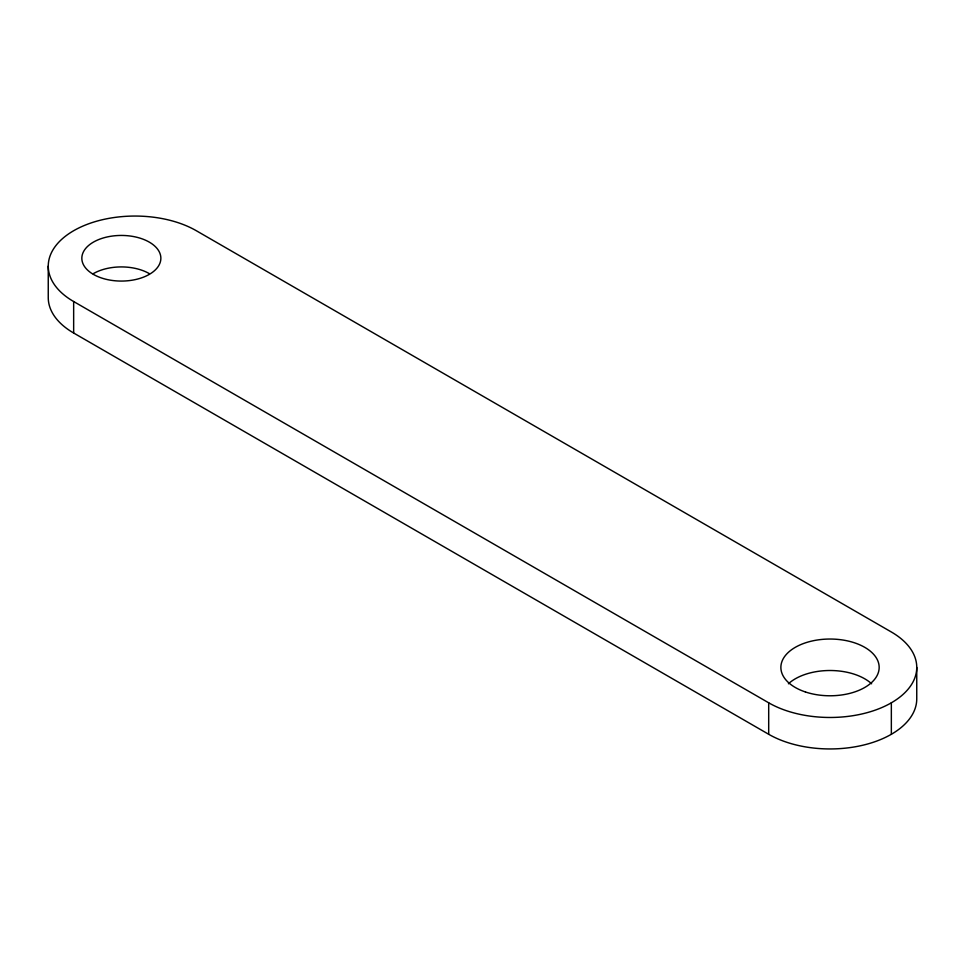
<?xml version="1.0" encoding="UTF-8"?>
<svg xmlns="http://www.w3.org/2000/svg" width="965" height="965" viewBox="0 0 965 965"><rect width="100%" height="100%" fill="white"/><g stroke="black" fill="none" stroke-linecap="round" stroke-linejoin="round"><path stroke-width="1.45" d="M891.346 702.809A86.729 50.071 0 0 0 891.346 631.991L196.305 230.719A86.729 50.071 0 0 0 73.654 230.719A86.729 50.071 0 0 0 73.654 301.526L768.695 702.809A86.729 50.071 0 0 0 891.346 702.809L891.346 734.281M48.25 266.123L48.25 297.594A86.729 50.071 0 0 0 73.654 333.009L768.695 734.281A86.729 50.071 0 0 0 863.205 745.137A86.729 50.071 0 0 0 916.75 698.877L916.75 667.406M768.695 702.809L768.695 734.281M73.654 301.526L73.654 333.009M788.405 683.787A49.143 28.371 0 0 1 871.636 683.787M93.412 273.602A39.505 22.81 0 0 1 149.286 273.602M805.449 691.977A49.143 28.371 0 0 0 879.163 667.406A49.143 28.371 0 0 0 805.449 642.835A49.143 28.371 0 0 0 805.449 691.977M93.412 274.386A39.505 22.81 0 0 0 159.515 264.157A39.505 22.81 0 0 0 111.12 236.22A39.505 22.81 0 0 0 93.412 274.386"/></g></svg>
